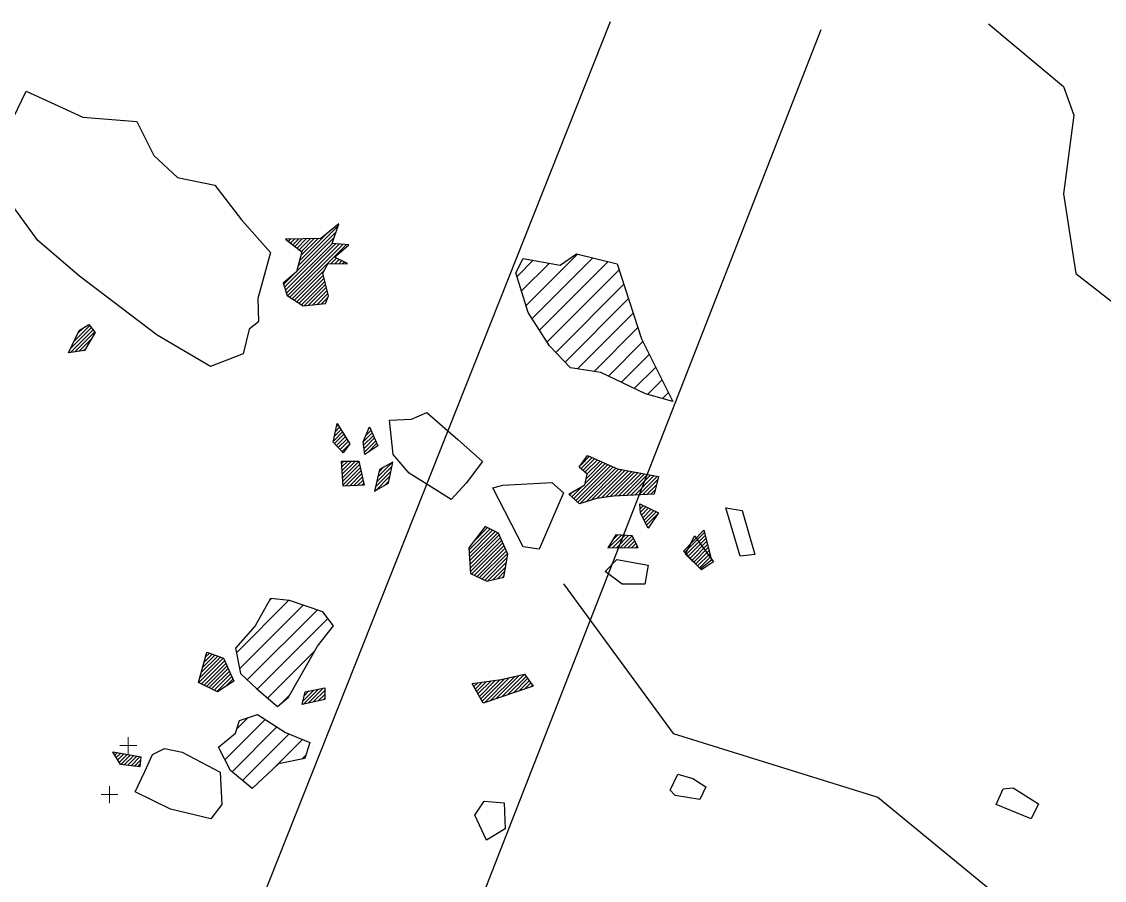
# Model space of a CAD drawing. Header units: metres. Extents: x -8.54 to -4.9, y -14.63 to -11.99.
# Drawn here: x -7.167 to -6.166, y -12.783 to -11.989 of the extents above; entities that cross this region are included whole.
import ezdxf

# ---------------------------------------------------------------- set-up
doc = ezdxf.new("R2010")
doc.units = ezdxf.units.M
doc.header["$LTSCALE"] = 25
doc.header["$MEASUREMENT"] = 0
doc.linetypes.add('GESTRICHELT', pattern=[0.75, 0.5, -0.25])
doc.layers.get('0').update_dxf_attribs({"linetype": 'CONTINUOUS'})
for name, color, linetype in [('BEFUND', 1, 'CONTINUOUS'), ('BEFUND_UNSICHER', 1, 'GESTRICHELT'), ('FEUER', 1, 'CONTINUOUS'), ('KNOCHEN', 2, 'CONTINUOUS'), ('KNOCHENSCHRAFF', 2, 'CONTINUOUS'), ('STEINE', 4, 'CONTINUOUS'), ('TPROFIL', 3, 'CONTINUOUS')]:
    doc.layers.add(name, color=color, linetype=linetype)

# ---------------------------------------------------------------- blocks, each defined once
blk = doc.blocks.new('*X2')
at = {"color": 0}
for p, q in [((-691.17, -1221.5), (-687.47, -1217.8)), ((-692.41, -1223.45), (-687.82, -1218.86)), ((-692.26, -1219.06), (-692.21, -1219)), ((-692.06, -1219.21), (-691.85, -1219)), ((-691.86, -1219.36), (-691.49, -1218.99)), ((-691.66, -1219.52), (-691.13, -1218.99)), ((-691.46, -1219.67), (-690.77, -1218.98)), ((-691.31, -1221.99), (-687.64, -1218.33)), ((-691.26, -1219.82), (-690.41, -1218.97)), ((-691.06, -1219.98), (-690.05, -1218.97)), ((-691.04, -1221.01), (-688.54, -1218.52)), ((-690.9, -1220.52), (-689.33, -1218.96)), ((-690.86, -1220.13), (-689.69, -1218.96)), ((-692.33, -1223.72), (-687.99, -1219.39)), ((-692.24, -1223.99), (-687.69, -1219.43)), ((-692.13, -1224.23), (-687.36, -1219.45)), ((-691.92, -1224.37), (-687.02, -1219.48)), ((-691.7, -1224.51), (-686.69, -1219.5)), ((-688.13, -1221.29), (-687.61, -1220.77)), ((-687.76, -1221.28), (-687.37, -1220.88)), ((-687.4, -1221.27), (-687.13, -1220.99)), ((-687.04, -1221.26), (-686.88, -1221.1)), ((-692.5, -1223.18), (-691.42, -1222.1)), ((-691.49, -1224.65), (-688.72, -1221.88)), ((-686.67, -1221.25), (-686.64, -1221.21)), ((-691.28, -1224.79), (-688.82, -1222.34)), ((-691.06, -1224.93), (-688.76, -1222.62)), ((-690.85, -1225.07), (-688.69, -1222.91)), ((-690.58, -1225.15), (-688.62, -1223.19)), ((-690.19, -1225.12), (-688.55, -1223.47)), ((-689.8, -1225.08), (-688.48, -1223.76)), ((-689.41, -1225.04), (-688.41, -1224.04)), ((-689.01, -1225), (-688.41, -1224.4)), ((-688.62, -1224.96), (-688.61, -1224.95)), ((-711.87, -1228.42), (-710.44, -1226.98)), ((-712.23, -1229.48), (-710.13, -1227.38)), ((-712.19, -1229.09), (-710.29, -1227.18)), ((-711.82, -1229.42), (-709.98, -1227.58)), ((-711.56, -1227.74), (-711.04, -1227.23)), ((-711.41, -1229.36), (-710.33, -1228.29)), ((-711, -1229.31), (-710.81, -1229.12)), ((-687.86, -1237.64), (-687.06, -1236.83)), ((-687.78, -1237.91), (-686.92, -1237.05)), ((-687.77, -1237.2), (-687.19, -1236.62)), ((-687.68, -1236.75), (-687.33, -1236.4)), ((-687.59, -1236.31), (-687.47, -1236.18)), ((-685.15, -1237.75), (-684.3, -1236.9)), ((-685.1, -1238.06), (-684.19, -1237.15)), ((-684.87, -1237.12), (-684.41, -1236.66)), ((-684.59, -1236.49), (-684.52, -1236.41)), ((-687.61, -1238.09), (-686.79, -1237.27)), ((-687.44, -1238.27), (-686.65, -1237.49)), ((-687.27, -1238.46), (-686.52, -1237.71)), ((-687.09, -1238.64), (-686.38, -1237.92)), ((-685.06, -1238.37), (-684.08, -1237.39)), ((-685.02, -1238.69), (-683.97, -1237.64)), ((-684.69, -1238.71), (-683.87, -1237.88)), ((-664.98, -1239.86), (-664.2, -1239.08)), ((-687.12, -1239.72), (-686.92, -1239.52)), ((-687.1, -1240.05), (-686.56, -1239.52)), ((-687.07, -1240.39), (-686.21, -1239.52)), ((-687.05, -1240.72), (-685.86, -1239.52)), ((-687.03, -1241.05), (-685.54, -1239.56)), ((-687.01, -1241.38), (-685.48, -1239.85)), ((-686.99, -1241.71), (-685.41, -1240.14)), ((-683.87, -1241.43), (-682.48, -1240.04)), ((-683.77, -1240.97), (-682.45, -1239.65)), ((-683.67, -1240.52), (-683.23, -1240.07)), ((-665.65, -1243), (-662.49, -1239.84)), ((-665.47, -1243.17), (-662.24, -1239.95)), ((-665.28, -1243.34), (-662, -1240.06)), ((-665.05, -1243.46), (-661.76, -1240.17)), ((-664.98, -1240.22), (-663.96, -1239.19)), ((-664.8, -1240.39), (-663.71, -1239.3)), ((-664.62, -1240.56), (-663.47, -1239.41)), ((-664.6, -1241.6), (-662.73, -1239.73)), ((-664.51, -1241.16), (-662.98, -1239.62)), ((-664.43, -1240.73), (-663.22, -1239.52)), ((-686.78, -1241.85), (-685.35, -1240.43)), ((-686.4, -1241.83), (-685.28, -1240.71)), ((-686.03, -1241.81), (-685.22, -1241)), ((-684.04, -1242.3), (-682.67, -1240.93)), ((-683.98, -1241.88), (-682.58, -1240.48)), ((-664.52, -1243.29), (-661.49, -1240.25)), ((-664, -1243.12), (-661.19, -1240.31)), ((-663.5, -1242.97), (-660.89, -1240.36)), ((-663.09, -1242.92), (-660.59, -1240.42)), ((-662.68, -1242.86), (-660.29, -1240.48)), ((-662.28, -1242.81), (-660, -1240.53)), ((-661.88, -1242.77), (-659.7, -1240.59)), ((-661.51, -1242.75), (-659.4, -1240.64)), ((-661.13, -1242.73), (-659.1, -1240.7)), ((-660.76, -1242.71), (-658.8, -1240.75)), ((-660.38, -1242.69), (-658.51, -1240.81)), ((-660.01, -1242.67), (-658.21, -1240.86)), ((-659.64, -1242.65), (-657.91, -1240.92)), ((-685.66, -1241.79), (-685.15, -1241.29)), ((-685.28, -1241.77), (-685.09, -1241.58)), ((-683.15, -1241.77), (-682.77, -1241.38)), ((-665.83, -1242.83), (-664.82, -1241.82)), ((-659.26, -1242.63), (-657.88, -1241.24)), ((-658.89, -1242.61), (-658, -1241.71)), ((-658.52, -1242.59), (-658.11, -1242.18)), ((-666.01, -1242.66), (-665.68, -1242.32)), ((-659.53, -1243.6), (-659.45, -1243.52)), ((-659.51, -1243.93), (-659.21, -1243.64)), ((-659.49, -1244.26), (-658.97, -1243.75)), ((-659.39, -1244.52), (-658.73, -1243.86)), ((-659.27, -1244.76), (-658.49, -1243.98)), ((-659.15, -1244.99), (-658.25, -1244.09)), ((-659.03, -1245.22), (-658.01, -1244.2)), ((-658.91, -1245.45), (-657.9, -1244.45)), ((-675.35, -1247.76), (-673.4, -1245.8)), ((-675.33, -1248.09), (-673.16, -1245.92)), ((-675.31, -1248.42), (-672.92, -1246.03)), ((-675.29, -1248.75), (-672.69, -1246.15)), ((-674.88, -1246.93), (-673.63, -1245.68)), ((-658.79, -1245.69), (-658.65, -1245.55)), ((-655.41, -1247.97), (-653.57, -1246.13)), ((-675.27, -1249.08), (-672.54, -1246.36)), ((-675.25, -1249.42), (-672.43, -1246.6)), ((-675.22, -1249.75), (-672.32, -1246.85)), ((-675.09, -1249.96), (-672.21, -1247.09)), ((-662.43, -1247.56), (-661.24, -1246.37)), ((-662.07, -1246.85), (-661.57, -1246.35)), ((-662.07, -1247.55), (-660.91, -1246.39)), ((-661.71, -1247.55), (-660.58, -1246.42)), ((-661.35, -1247.54), (-660.25, -1246.44)), ((-660.99, -1247.53), (-660.12, -1246.67)), ((-660.63, -1247.53), (-660, -1246.9)), ((-660.27, -1247.52), (-659.88, -1247.13)), ((-655.24, -1248.15), (-653.5, -1246.41)), ((-655.06, -1248.32), (-653.43, -1246.69)), ((-654.89, -1248.5), (-653.36, -1246.97)), ((-674.85, -1250.08), (-672.1, -1247.34)), ((-674.6, -1250.19), (-672, -1247.58)), ((-674.36, -1250.3), (-671.89, -1247.82)), ((-674.12, -1250.41), (-671.78, -1248.07)), ((-659.91, -1247.51), (-659.76, -1247.37)), ((-654.71, -1248.68), (-653.28, -1247.25)), ((-654.54, -1248.86), (-653.21, -1247.53)), ((-654.37, -1249.04), (-653.14, -1247.81)), ((-654.19, -1249.22), (-653.06, -1248.09)), ((-673.88, -1250.53), (-671.81, -1248.45)), ((-673.6, -1250.6), (-671.88, -1248.88)), ((-654.02, -1249.4), (-652.99, -1248.38)), ((-653.05, -1248.78), (-652.92, -1248.66)), ((-673.14, -1250.5), (-671.95, -1249.3)), ((-672.69, -1250.39), (-672.02, -1249.72)), ((-672.23, -1250.29), (-672.09, -1250.15)), ((-700.33, -1260.01), (-698.08, -1257.75)), ((-700.25, -1259.57), (-698.34, -1257.66)), ((-700.12, -1259.08), (-698.59, -1257.56)), ((-700.1, -1260.13), (-697.96, -1257.99)), ((-699.98, -1258.6), (-698.85, -1257.47)), ((-699.85, -1258.11), (-699.11, -1257.37)), ((-699.72, -1257.63), (-699.37, -1257.28)), ((-699.86, -1260.25), (-697.85, -1258.24)), ((-699.63, -1260.36), (-697.74, -1258.48)), ((-699.39, -1260.48), (-697.63, -1258.72)), ((-699.16, -1260.6), (-697.52, -1258.97)), ((-698.92, -1260.72), (-697.41, -1259.21)), ((-698.68, -1260.83), (-697.3, -1259.45)), ((-697.88, -1260.38), (-697.19, -1259.7)), ((-675.02, -1260.15), (-674.94, -1260.07)), ((-674.9, -1260.38), (-674.54, -1260.02)), ((-674.77, -1260.61), (-674.13, -1259.97)), ((-674.64, -1260.83), (-673.72, -1259.91)), ((-674.52, -1261.06), (-673.31, -1259.86)), ((-674.39, -1261.29), (-672.91, -1259.8)), ((-674.26, -1261.52), (-672.5, -1259.75)), ((-674.14, -1261.74), (-672.05, -1259.66)), ((-673.92, -1261.88), (-671.59, -1259.55)), ((-673.39, -1261.7), (-671.12, -1259.44)), ((-672.85, -1261.52), (-670.66, -1259.33)), ((-672.31, -1261.33), (-670.21, -1259.23)), ((-671.78, -1261.15), (-670.06, -1259.44)), ((-671.24, -1260.97), (-669.92, -1259.64)), ((-670.7, -1260.78), (-669.77, -1259.85)), ((-670.17, -1260.6), (-669.62, -1260.05)), ((-690.7, -1261.69), (-689.71, -1260.7)), ((-690.66, -1262), (-689.27, -1260.61)), ((-690.58, -1261.21), (-690.16, -1260.79)), ((-690.2, -1261.9), (-688.83, -1260.53)), ((-689.75, -1261.8), (-688.7, -1260.75)), ((-689.3, -1261.7), (-688.7, -1261.11)), ((-669.63, -1260.42), (-669.47, -1260.26)), ((-688.84, -1261.6), (-688.7, -1261.46)), ((-708.25, -1266.51), (-708.17, -1266.44)), ((-708.11, -1266.73), (-707.87, -1266.49)), ((-707.98, -1266.95), (-707.57, -1266.54)), ((-707.85, -1267.17), (-707.27, -1266.59)), ((-707.71, -1267.39), (-706.97, -1266.65)), ((-707.56, -1267.59), (-706.67, -1266.7)), ((-707.24, -1267.62), (-706.37, -1266.75)), ((-706.92, -1267.66), (-706.07, -1266.81)), ((-706.61, -1267.7), (-705.77, -1266.86)), ((-706.29, -1267.73), (-705.74, -1267.19)), ((-705.97, -1267.77), (-705.79, -1267.58))]:
    blk.add_line(p, q, dxfattribs=at)
blk = doc.blocks.new('LB')
at = {"layer": 'FEUER', "const_width": 0.1}
for points in [[(0, 0), (0, -1.6)], [(-0.8, -0.8), (0.8, -0.8)]]:
    blk.add_lwpolyline(points, dxfattribs=at)
blk = doc.blocks.new('*X29')
at = {"color": 0}
for p, q in [((-670.89, -1222.44), (-669.4, -1220.95)), ((-670.07, -1225.14), (-665.31, -1220.39)), ((-669.5, -1226.35), (-663.89, -1220.74)), ((-668.81, -1227.43), (-662.47, -1221.08)), ((-670.48, -1223.79), (-667.9, -1221.21)), ((-668.12, -1228.51), (-661.45, -1221.83)), ((-667.32, -1229.47), (-661.02, -1223.17)), ((-666.46, -1230.38), (-660.59, -1224.5)), ((-665.32, -1231), (-660.15, -1225.84)), ((-663.77, -1231.23), (-659.72, -1227.17)), ((-662.44, -1231.66), (-659.25, -1228.47)), ((-661.25, -1232.23), (-658.66, -1229.65)), ((-660.05, -1232.81), (-658.07, -1230.83)), ((-658.83, -1233.36), (-657.48, -1232.01)), ((-657.45, -1233.74), (-656.9, -1233.19)), ((-696.87, -1257.25), (-692.02, -1252.4)), ((-696.58, -1258.73), (-690.69, -1252.84)), ((-693.77, -1252.39), (-693.64, -1252.26)), ((-695.86, -1259.77), (-689.38, -1253.3)), ((-694.94, -1260.63), (-688.4, -1254.08)), ((-693.99, -1261.45), (-689.62, -1257.07)), ((-692.62, -1261.84), (-691.95, -1261.18)), ((-697.93, -1267.15), (-694.19, -1263.41)), ((-697.27, -1268.26), (-693.12, -1264.11)), ((-696.83, -1264.28), (-695.78, -1263.24)), ((-696.31, -1269.07), (-692, -1264.76)), ((-693.4, -1267.92), (-690.74, -1265.27)), ((-690.78, -1267.07), (-690.45, -1266.74))]:
    blk.add_line(p, q, dxfattribs=at)

msp = doc.modelspace()

# ---------------------------------------------------------------- linework, layer by layer
at = {"layer": 'BEFUND'}
msp.add_lwpolyline([(-6.2727, -11.9908), (-6.2034, -12.0488), (-6.1937, -12.0753), (-6.2034, -12.1481), (-6.1921, -12.2219), (-6.1331, -12.2677), (-6.019, -12.2829), (-5.8907, -12.3002), (-5.8011, -12.3954), (-5.7618, -12.4097), (-5.715, -12.4417), (-5.6931, -12.5048), (-5.6997, -12.5863), (-5.7002, -12.6382), (-5.662, -12.6973), (-5.5688, -12.7319), (-5.4359, -12.7425), (-5.3366, -12.741), (-5.2266, -12.7109), (-5.1192, -12.7134), (-5.0087, -12.7251)], dxfattribs=at)
at = {"layer": 'BEFUND_UNSICHER', "flags": 128}
msp.add_lwpolyline([(-6.6661, -12.5087), (-6.5647, -12.6472), (-6.3753, -12.7062), (-6.1629, -12.8802), (-5.9775, -13.006), (-5.6241, -13.1418), (-5.148, -13.326)], dxfattribs=at)
at = {"layer": 'KNOCHEN'}
for points in [[(-6.9253, -12.2308), (-6.9218, -12.242), (-6.907, -12.2517), (-6.8861, -12.2496), (-6.8836, -12.2425), (-6.8887, -12.2216), (-6.8841, -12.2129), (-6.8658, -12.2124), (-6.878, -12.2068), (-6.8648, -12.1951), (-6.88, -12.1941), (-6.8739, -12.1758), (-6.8907, -12.1895), (-6.9233, -12.19), (-6.908, -12.2018), (-6.9131, -12.2201), (-6.9253, -12.2308)], [(-7.1239, -12.295), (-7.1142, -12.2746), (-7.1051, -12.269), (-7.0995, -12.2762), (-7.1091, -12.293), (-7.1239, -12.295)], [(-6.8754, -12.3606), (-6.8637, -12.3794), (-6.8698, -12.3876), (-6.879, -12.3779), (-6.8754, -12.3606)], [(-6.8454, -12.3636), (-6.8377, -12.381), (-6.8499, -12.3891), (-6.8515, -12.3774), (-6.8454, -12.3636)], [(-6.6437, -12.3901), (-6.6162, -12.4023), (-6.578, -12.4094), (-6.5821, -12.4257), (-6.6198, -12.4277), (-6.6356, -12.4298), (-6.6513, -12.4349), (-6.661, -12.4257), (-6.6463, -12.4171), (-6.6442, -12.4074), (-6.6514, -12.4008), (-6.6437, -12.3901)], [(-6.8713, -12.3952), (-6.8555, -12.3952), (-6.8504, -12.4176), (-6.8698, -12.4186), (-6.8713, -12.3952)], [(-6.8408, -12.4232), (-6.828, -12.4156), (-6.824, -12.3962), (-6.8362, -12.4029), (-6.8408, -12.4232)], [(-6.5953, -12.4349), (-6.578, -12.443), (-6.5877, -12.4573), (-6.5948, -12.4435), (-6.5953, -12.4349)], [(-6.7521, -12.4991), (-6.7369, -12.5062), (-6.7211, -12.5026), (-6.7175, -12.4812), (-6.7262, -12.4619), (-6.7384, -12.4558), (-6.7537, -12.4756), (-6.7521, -12.4991)], [(-6.5363, -12.4593), (-6.5291, -12.4868), (-6.5393, -12.4949), (-6.5551, -12.4786), (-6.5363, -12.4593)], [(-6.6249, -12.4756), (-6.5969, -12.4751), (-6.6025, -12.4644), (-6.6177, -12.4634), (-6.6249, -12.4756)], [(-7.0036, -12.6), (-6.996, -12.5719), (-6.9807, -12.5775), (-6.971, -12.5989), (-6.9863, -12.6086), (-7.0036, -12.6)], [(-6.7506, -12.6009), (-6.7236, -12.5973), (-6.7022, -12.5922), (-6.6941, -12.6034), (-6.7404, -12.6192), (-6.7506, -12.6009)], [(-6.9079, -12.6203), (-6.9049, -12.6086), (-6.887, -12.605), (-6.887, -12.6157), (-6.9079, -12.6203)], [(-7.083, -12.6641), (-7.0571, -12.6687), (-7.0581, -12.6779), (-7.0759, -12.6758), (-7.083, -12.6641), (-7.083, -12.6641)]]:
    msp.add_lwpolyline(points, dxfattribs=at)
at = {"layer": 'STEINE'}
for points in [[(-7.1789, -12.0857), (-7.1632, -12.0532), (-7.1107, -12.0771), (-7.0608, -12.0811), (-7.045, -12.1127), (-7.0231, -12.1331), (-6.9885, -12.1402), (-6.9641, -12.1722), (-6.9371, -12.2023), (-6.9488, -12.245), (-6.9482, -12.2664), (-6.9569, -12.2731), (-6.9625, -12.296), (-6.9925, -12.3077), (-7.0419, -12.2787), (-7.1137, -12.2242), (-7.1524, -12.1911), (-7.181, -12.1519), (-7.1835, -12.1326), (-7.1789, -12.0857)], [(-6.71, -12.221), (-6.7033, -12.2078), (-6.6692, -12.2139), (-6.654, -12.2037), (-6.6163, -12.2129), (-6.5939, -12.2821), (-6.5648, -12.3401), (-6.5903, -12.333), (-6.6315, -12.3132), (-6.6595, -12.3091), (-6.6789, -12.2888), (-6.6988, -12.2577), (-6.71, -12.221)], [(-6.827, -12.3575), (-6.8067, -12.3565), (-6.7924, -12.3504), (-6.7639, -12.3753), (-6.741, -12.3957), (-6.7562, -12.4156), (-6.77, -12.4308), (-6.8087, -12.4064), (-6.8235, -12.3891), (-6.827, -12.3575)], [(-6.7221, -12.4176), (-6.6768, -12.415), (-6.6661, -12.4247), (-6.6885, -12.4766), (-6.7033, -12.4746), (-6.7313, -12.4201), (-6.7221, -12.4176)], [(-6.5159, -12.4384), (-6.5006, -12.4409), (-6.4889, -12.4817), (-6.5027, -12.4832), (-6.5159, -12.4384)], [(-6.5531, -12.4812), (-6.5449, -12.4644), (-6.5271, -12.4883), (-6.5383, -12.4959), (-6.5531, -12.4812)], [(-6.6274, -12.4975), (-6.6167, -12.4863), (-6.5877, -12.4914), (-6.5907, -12.5092), (-6.6116, -12.5092), (-6.6274, -12.4975)], [(-6.9308, -12.6223), (-6.9206, -12.6137), (-6.8937, -12.5663), (-6.8789, -12.5475), (-6.8886, -12.5347), (-6.9196, -12.5241), (-6.937, -12.5225), (-6.9512, -12.5475), (-6.9695, -12.5684), (-6.9649, -12.5918), (-6.9497, -12.606), (-6.9308, -12.6223)], [(-6.9741, -12.6814), (-6.9853, -12.66), (-6.9695, -12.6468), (-6.9659, -12.6351), (-6.9491, -12.6295), (-6.9232, -12.6463), (-6.9008, -12.6554), (-6.9053, -12.6702), (-6.9298, -12.6753), (-6.9542, -12.6982), (-6.9741, -12.6814)], [(-7.0622, -12.7013), (-7.0535, -12.6825), (-7.0464, -12.6667), (-7.0352, -12.6611), (-7.0189, -12.6646), (-6.9838, -12.6829), (-6.9822, -12.713), (-6.9924, -12.7262), (-7.0296, -12.7171), (-7.0622, -12.7013)], [(-6.5601, -12.6848), (-6.5464, -12.6889), (-6.5342, -12.6965), (-6.5398, -12.7083), (-6.5627, -12.7047), (-6.5673, -12.6996), (-6.5601, -12.6848)], [(-6.2592, -12.6985), (-6.25, -12.6975), (-6.2266, -12.7122), (-6.2332, -12.726), (-6.2658, -12.7128), (-6.2592, -12.6985)], [(-6.748, -12.7226), (-6.7393, -12.7098), (-6.721, -12.7114), (-6.72, -12.7353), (-6.7373, -12.746), (-6.748, -12.7226)]]:
    msp.add_lwpolyline(points, dxfattribs=at)
at = {"layer": 'TPROFIL'}
for points in [[(-7.3322, -13.7752), (-6.6225, -11.9888)], [(-6.428, -11.9964), (-7.1433, -13.8261)]]:
    msp.add_lwpolyline(points, dxfattribs=at)

# ---------------------------------------------------------------- block references
at = {"layer": 'FEUER', "xscale": 0.01, "yscale": 0.01, "zscale": 0.01}
for name, p in [('*X29', (0, 0)), ('LB', (-7.0688, -12.6504)), ('LB', (-7.0861, -12.6957))]:
    msp.add_blockref(name, p, dxfattribs=at)
at = {"layer": 'KNOCHENSCHRAFF', "xscale": 0.01, "yscale": 0.01, "zscale": 0.01}
msp.add_blockref('*X2', (0, 0), dxfattribs=at)

doc.saveas('drawing.dxf')
